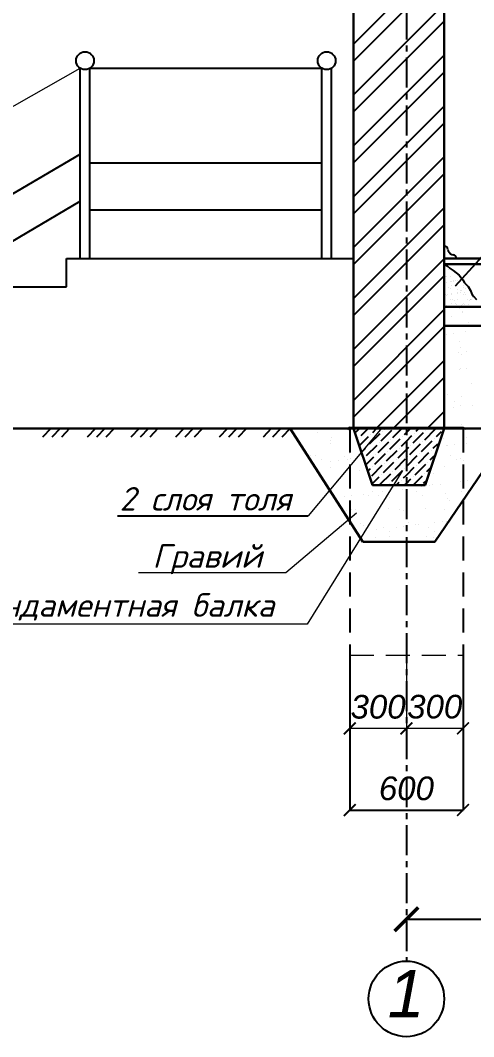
# Model space of a CAD drawing. Header units: millimetres. Extents: x 84778 to 227326, y -44398 to 146312.
# Drawn here: x 178962 to 183764, y -15840 to -5079 of the extents above; entities that cross this region are included whole.
import ezdxf

# ---------------------------------------------------------------- set-up
doc = ezdxf.new("R2010")
doc.units = ezdxf.units.MM
doc.header["$LTSCALE"] = 10
doc.linetypes.add('CENTER', pattern=[50.8, 31.75, -6.35, 6.35, -6.35])
doc.linetypes.add('DASHED', pattern=[19.05, 12.7, -6.35])
for name, color, linetype in [('Осевая', 7, 'CENTER'), ('Пунктир', 7, 'DASHED'), ('Размерная', 7, 'Continuous'), ('Текст', 7, 'Continuous'), ('Штриховка', 7, 'DASHED')]:
    doc.layers.add(name, color=color, linetype=linetype)
for name, color, linetype, lineweight in [('Основная', 7, 'Continuous', 30), ('основной', 7, 'Continuous', 30), ('Тонкая', 7, 'Continuous', 25)]:
    doc.layers.add(name, color=color, linetype=linetype, lineweight=lineweight)
doc.styles.add('Isocpeur', font='isocpeui.ttf')
doc.styles.add('STIL 888', font='ARIALI.TTF')

# ---------------------------------------------------------------- blocks, each defined once
blk = doc.blocks.new('_ArchTick')
at = {"color": 0, "linetype": 'ByBlock', "const_width": 0.15}
blk.add_lwpolyline([(-0.5, -0.5), (0.5, 0.5)], dxfattribs=at)

msp = doc.modelspace()

# ---------------------------------------------------------------- hatches: boundary and pattern name
at = {"layer": 'Тонкая', "linetype": 'DASHED', "ltscale": 1000}
h = msp.add_hatch(color=256, dxfattribs=at)
h.paths.add_polyline_path([(183651.6, -9389.4), (182451.6, -9389.4), (182451.6, -9401.4), (183651.6, -9401.4)])
h.paths.add_polyline_path([(182451.6, -9389.4), (182433.2, -9399.9), (182438.9, -9409.8), (182451.6, -9401.4)])
h.paths.add_polyline_path([(183672.3, -9399), (183651.6, -9389.4), (183651.6, -9401.4), (183666.7, -9411)])

# ---------------------------------------------------------------- linework, layer by layer
at = {"lineweight": -2}
msp.add_line((183503.1, -7533), (183520.1, -7549.9), dxfattribs=at)
at = {"lineweight": 20}
msp.add_line((182796.4, -9389.4), (182010.3, -10326.3), dxfattribs=at)
at = {"lineweight": -2}
for centre, start, end in [((183451.6, -7509.4), 3.37319, 90), ((183531.4, -7504.7), 183.37319, 225), ((183548.4, -7521.6), 225, 265.70355), ((183542.4, -7601.4), 0, 85.70355)]:
    msp.add_arc(centre, 40, start, end, dxfattribs=at)
at = {"layer": 'Осевая'}
msp.add_line((183051.6, 3163.7), (183051.6, -15039.6), dxfattribs=at)
at = {"layer": 'Основная', "ltscale": 50}
for p, q in [((183451.6, -7601.4), (189451.6, -7601.4)), ((183451.6, -8113.1), (188491.6, -8113.7)), ((183451.6, -8313.1), (188491.6, -8313.7)), ((182451.6, -9401.4), (183651.6, -9401.4))]:
    msp.add_line(p, q, dxfattribs=at)
at = {"layer": 'Основная', "linetype": 'Continuous', "ltscale": 1000}
for p, q in [((182491.6, -9401.4), (182691.6, -10001.4)), ((183451.6, -9401.4), (182491.6, -9401.4)), ((183251.6, -10001.4), (183451.6, -9401.4)), ((182691.6, -10001.4), (183251.6, -10001.4))]:
    msp.add_line(p, q, dxfattribs=at)
at = {"layer": 'основной', "ltscale": 50}
for p, q in [((182491.6, -9401.4), (182491.6, -1581.4)), ((183451.6, -9401.4), (183451.6, -2201.4)), ((183451.6, -7661.4), (188491.6, -7661.4)), ((183651.6, -9401.4), (189651.6, -9401.4))]:
    msp.add_line(p, q, dxfattribs=at)
at = {"layer": 'основной', "linetype": 'Continuous', "lineweight": 30, "ltscale": 1000}
for p, q in [((174907.5, -9401.4), (182451.6, -9401.4)), ((182591.6, -10601.4), (181820.3, -9401.4)), ((183351.6, -10601.4), (184166.6, -9401.4)), ((182591.6, -10601.4), (183351.6, -10601.4))]:
    msp.add_line(p, q, dxfattribs=at)
at = {"layer": 'основной', "linetype": 'Continuous', "lineweight": 0, "ltscale": 1000}
for p, q in [((181820.3, -9401.4), (182491.6, -9401.4)), ((182591.6, -10601.4), (181820.3, -9401.4)), ((182491.6, -9401.4), (182691.6, -10001.4)), ((183251.6, -10001.4), (183451.6, -9401.4)), ((184166.6, -9401.4), (183351.6, -10601.4)), ((183451.6, -9401.4), (184166.6, -9401.4)), ((182691.6, -10001.4), (183251.6, -10001.4)), ((183351.6, -10601.4), (182591.6, -10601.4))]:
    msp.add_line(p, q, dxfattribs=at)
at = {"layer": 'Пунктир', "linetype": 'DASHED', "ltscale": 2}
for p, q in [((182451.6, -9401.4), (182451.6, -11801.4)), ((183651.6, -9401.4), (183651.6, -11801.4))]:
    msp.add_line(p, q, dxfattribs=at)
at = {"layer": 'Пунктир', "linetype": 'DASHED', "lineweight": 0, "ltscale": 2}
msp.add_line((182451.6, -11801.4), (183651.6, -11801.4), dxfattribs=at)
at = {"layer": 'Размерная', "linetype": 'Continuous', "lineweight": 0, "ltscale": 1000}
for p, q in [((182451.6, -11802), (182451.6, -12577.5)), ((183051.6, -12576.3), (182451.6, -12576.3)), ((183051.6, -12877.2), (183051.6, -12575))]:
    msp.add_line(p, q, dxfattribs=at)
at = {"layer": 'Размерная', "linetype": 'ByBlock', "ltscale": 1000}
for p, q in [((182451.6, -11802), (182451.6, -13441.2)), ((183651.6, -11802), (183651.6, -13441.2)), ((182451.6, -13439.9), (183651.6, -13439.9))]:
    msp.add_line(p, q, dxfattribs=at)
at = {"layer": 'Размерная', "linetype": 'ByBlock', "lineweight": 0, "ltscale": 1000}
for p, q in [((183051.6, -11809.3), (183051.6, -12576)), ((183651.6, -11809.3), (183651.6, -12576)), ((183051.6, -12574.7), (183651.6, -12574.7))]:
    msp.add_line(p, q, dxfattribs=at)
at = {"layer": 'Размерная', "linetype": 'Continuous', "ltscale": 1000}
for p, q in [((183051.6, -14594.2), (183051.6, -14593)), ((183051.6, -14595.5), (204651.6, -14595.5))]:
    msp.add_line(p, q, dxfattribs=at)
at = {"layer": 'Тонкая', "ltscale": 1000}
for p, q in [((182491.6, -5330.7), (183451.6, -4370.7)), ((182491.6, -5510.3), (183451.6, -4550.3)), ((182491.6, -5869.5), (183451.6, -4909.5)), ((182491.6, -6049.1), (183451.6, -5089.1)), ((182491.6, -6408.4), (183451.6, -5448.4)), ((182491.6, -6588), (183451.6, -5628)), ((182491.6, -6947.2), (183451.6, -5987.2)), ((182491.6, -7126.8), (183451.6, -6166.8)), ((182491.6, -7486), (183451.6, -6526)), ((182491.6, -7665.6), (183451.6, -6705.6)), ((182491.6, -8024.8), (183451.6, -7064.8)), ((182491.6, -8204.4), (183451.6, -7244.4)), ((179451.6, -7901.4), (179451.6, -7601.4)), ((179451.6, -7601.4), (182491.6, -7601.4)), ((182491.6, -8563.6), (183451.6, -7603.6)), ((182491.6, -8743.2), (183451.6, -7783.2)), ((178851.6, -7901.4), (179451.6, -7901.4)), ((182491.6, -9102.4), (183451.6, -8142.4)), ((182491.6, -9282), (183451.6, -8322)), ((182743.4, -9389.4), (183451.6, -8681.2)), ((182923, -9389.4), (183451.6, -8860.9)), ((183282.2, -9389.4), (183451.6, -9220.1))]:
    msp.add_line(p, q, dxfattribs=at)
at = {"layer": 'Тонкая', "linetype": 'Continuous', "lineweight": 0, "ltscale": 1000}
for p, q in [((178007.3, -6487.1), (179597.5, -5587.1)), ((183009.7, -9845.3), (182001.5, -11473.6)), ((182523.5, -10296.9), (181775.9, -10928.5)), ((181775.9, -10928.5), (180214.2, -10928.5)), ((182001.5, -11473.6), (178341.2, -11473.6))]:
    msp.add_line(p, q, dxfattribs=at)
at = {"layer": 'Тонкая', "linetype": 'Continuous', "ltscale": 1000}
for p, q in [((179597.5, -7601.4), (179597.5, -5587.1)), ((179697.5, -5587.1), (182157.1, -5587.1)), ((179697.5, -7601.4), (179697.5, -5587.1)), ((182157.1, -7601.4), (182157.1, -5587.1)), ((182257.1, -7601.4), (182257.1, -5587.1)), ((178007.3, -7428.4), (179597.5, -6494.7)), ((179697.5, -6587.1), (182157.1, -6587.1)), ((178007.3, -7928.4), (179597.5, -6994.7)), ((179697.5, -7087.1), (182157.1, -7087.1)), ((183451.6, -7661.4), (183484.2, -7678.2)), ((183484.2, -7678.2), (183516.5, -7706.1)), ((183516.5, -7706.1), (183548.2, -7727.2)), ((183548.2, -7727.2), (183580, -7751)), ((183580, -7751), (183609.1, -7777.5)), ((183609.1, -7777.5), (183609.1, -7777.5)), ((183609.1, -7777.5), (183648.8, -7827.7)), ((183648.8, -7827.7), (183667.4, -7856.8)), ((183667.4, -7856.8), (183667.4, -7856.8)), ((183667.4, -7856.8), (183707.4, -7897.1)), ((183707.4, -7897.1), (183707.4, -7897.1)), ((183707.4, -7897.1), (183731.2, -7939.4)), ((183731.2, -7939.4), (183741.8, -7968.5)), ((183741.8, -7968.5), (183741.8, -7968.5)), ((183741.8, -7968.5), (183755.1, -8000.3)), ((183755.1, -8000.3), (183755.1, -8000.3)), ((183755.1, -8000.3), (183763, -8000.3)), ((183763, -8000.3), (183794.8, -8034.7)), ((183551.4, -8392.8), (183551.4, -8392.8)), ((183675.3, -8376.5), (183675.3, -8376.5)), ((183455.5, -8452.5), (183455.5, -8452.5)), ((183472.1, -8403.3), (183472.1, -8403.3)), ((183610.9, -8475), (183610.9, -8475)), ((183607.2, -8591.5), (183607.2, -8591.5)), ((183619.4, -8539.4), (183619.4, -8539.4)), ((183683.6, -8580.4), (183683.6, -8580.4)), ((183635.3, -8617.2), (183635.3, -8617.2)), ((183612.6, -8779.4), (183612.6, -8779.4)), ((183620.5, -8768.6), (183620.5, -8768.6)), ((183691.9, -8768.9), (183691.9, -8768.9)), ((183742.4, -8921), (183742.4, -8921)), ((183461.4, -9011.5), (183461.4, -9011.5)), ((183489.5, -9037.2), (183489.5, -9037.2)), ((183563.5, -9110.2), (183563.5, -9110.2)), ((183630.1, -9062.3), (183630.1, -9062.3)), ((183546.1, -9182.7), (183546.1, -9182.7)), ((183622.1, -9158.7), (183622.1, -9158.7)), ((183753.1, -9155.4), (183753.1, -9155.4)), ((183455.2, -9344.5), (183455.2, -9344.5)), ((183639.7, -9355.9), (183639.7, -9355.9))]:
    msp.add_line(p, q, dxfattribs=at)
at = {"layer": 'Тонкая', "linetype": 'DASHED', "ltscale": 1000}
for p, q in [((183607, -8113.1), (183615.8, -8119)), ((183615.7, -8118.9), (183617.7, -8113.1)), ((183644.6, -8162.4), (183644.6, -8162.4)), ((183645.2, -8177.7), (183645.2, -8177.7)), ((183527.9, -8217.5), (183527.9, -8217.5)), ((183705.3, -8275), (183705.3, -8275)), ((182451.6, -9389.4), (182433.2, -9399.9)), ((182433.2, -9399.9), (182438.9, -9409.8)), ((182438.9, -9409.8), (182451.6, -9401.4)), ((182451.6, -9389.4), (183651.6, -9389.4)), ((182451.6, -9401.4), (182451.6, -9389.4)), ((183651.6, -9401.4), (182451.6, -9401.4)), ((183651.6, -9389.4), (183672.3, -9399)), ((183651.6, -9389.4), (183651.6, -9401.4)), ((183666.7, -9411), (183651.6, -9401.4)), ((183672.3, -9399), (183666.7, -9411))]:
    msp.add_line(p, q, dxfattribs=at)
at = {"layer": 'Тонкая', "linetype": 'ByBlock', "ltscale": 1000}
msp.add_line((174907.5, -9401.4), (182491.6, -9401.4), dxfattribs=at)
at = {"layer": 'Тонкая'}
msp.add_line((179993, -10326.3), (182010.3, -10326.3), dxfattribs=at)
at = {"layer": 'Тонкая', "ltscale": 1000}
msp.add_lwpolyline([(183571.8, -7889.7), (184322, -7062.8), (187037.5, -7062.8)], dxfattribs=at)
at = {"layer": 'Тонкая', "linetype": 'Continuous', "ltscale": 1000}
for centre in [(179647.5, -5506.7), (182207.1, -5506.7)]:
    msp.add_circle(centre, 94.7, dxfattribs=at)
at = {"layer": 'Тонкая', "ltscale": 50}
msp.add_circle((183051.6, -15439.6), 400, dxfattribs=at)
at = {"layer": 'Штриховка', "linetype": 'Continuous', "ltscale": 1000}
for p, q in [((183501, -7715.5), (183501, -7715.5)), ((183513.9, -7711.5), (183513.9, -7711.5)), ((183453, -7840.7), (183453, -7840.7)), ((183456.4, -7775.9), (183456.4, -7775.9)), ((183467.7, -7794.3), (183467.7, -7794.3)), ((183477.8, -7789.5), (183477.8, -7789.5)), ((183478.9, -7849.9), (183478.9, -7849.9)), ((183518.3, -7840.7), (183518.3, -7840.7)), ((183521.5, -7788.1), (183521.5, -7788.1)), ((183527.6, -7849.2), (183527.6, -7849.2)), ((183547.9, -7840.9), (183547.9, -7840.9)), ((183554.9, -7838.7), (183554.9, -7838.7)), ((183574.3, -7837.4), (183574.3, -7837.4)), ((183590.2, -7835.7), (183590.2, -7835.7)), ((183615.6, -7831.9), (183615.6, -7831.9)), ((183456.2, -7938.5), (183456.2, -7938.5)), ((183497.4, -7903.1), (183497.4, -7903.1)), ((183518.8, -7916.7), (183518.8, -7916.7)), ((183524.7, -7886), (183524.7, -7886)), ((183571.8, -7889.7), (183571.8, -7889.7)), ((183593.4, -7933.6), (183593.4, -7933.6)), ((183621.1, -7962.7), (183621.1, -7962.7)), ((183622.4, -7936.1), (183622.4, -7936.1)), ((183631.8, -7944.7), (183631.8, -7944.7)), ((183654.6, -7886.6), (183654.6, -7886.6)), ((183655.6, -7902.8), (183655.6, -7902.8)), ((183662.4, -7957.3), (183662.4, -7957.3)), ((183677, -7916.5), (183677, -7916.5)), ((183457.9, -7984.2), (183457.9, -7984.2)), ((183459.4, -8036.4), (183459.4, -8036.4)), ((183469.7, -7980.7), (183469.7, -7980.7)), ((183479.1, -7989.2), (183479.1, -7989.2)), ((183484.4, -7980.7), (183484.4, -7980.7)), ((183523.2, -8029.7), (183523.2, -8029.7)), ((183525.7, -7975.3), (183525.7, -7975.3)), ((183527.9, -7983.9), (183527.9, -7983.9)), ((183538.4, -8030.3), (183538.4, -8030.3)), ((183559.8, -8043.9), (183559.8, -8043.9)), ((183594.7, -7966.2), (183594.7, -7966.2)), ((183595.9, -7965.9), (183595.9, -7965.9)), ((183596.6, -8031.5), (183596.6, -8031.5)), ((183657.8, -7984.5), (183657.8, -7984.5)), ((183676, -7985.2), (183676, -7985.2)), ((183696.6, -8030), (183696.6, -8030)), ((183718, -8043.7), (183718, -8043.7)), ((183726.5, -8031.5), (183726.5, -8031.5)), ((183729.5, -8029.8), (183729.5, -8029.8)), ((183735.9, -8040.1), (183735.9, -8040.1)), ((183478.8, -8093.4), (183478.8, -8093.4)), ((183504.8, -8109.6), (183504.8, -8109.6)), ((183531.1, -8081.7), (183531.1, -8081.7)), ((183531.2, -8106.1), (183531.2, -8106.1)), ((183572.5, -8100.7), (183572.5, -8100.7)), ((183573.8, -8076.1), (183573.8, -8076.1)), ((183583.2, -8084.7), (183583.2, -8084.7)), ((183637, -8093.1), (183637, -8093.1)), ((183641.5, -8091.6), (183641.5, -8091.6)), ((183661, -8082.4), (183661, -8082.4)), ((183668, -8088.1), (183668, -8088.1)), ((183709.3, -8082.7), (183709.3, -8082.7)), ((182521.2, -9435.8), (182555.6, -9401.4)), ((182571.9, -9474.8), (182645.4, -9401.4)), ((182661.7, -9564.7), (182774, -9452.4)), ((182673, -9463.6), (182673, -9463.6)), ((182695.4, -9441.2), (182735.2, -9401.4)), ((182785.2, -9531), (182897.5, -9418.7)), ((182796.4, -9429.9), (182796.4, -9429.9)), ((182818.9, -9407.5), (182825, -9401.4)), ((182908.7, -9497.3), (183004.6, -9401.4)), ((183032.2, -9463.6), (183051.6, -9444.2)), ((183051.6, -9444.2), (183094.4, -9401.4)), ((183122, -9553.4), (183234.2, -9441.2)), ((183133.2, -9452.4), (183133.2, -9452.4)), ((183155.7, -9429.9), (183184.2, -9401.4)), ((183245.5, -9519.7), (183357.7, -9407.5)), ((183256.7, -9418.7), (183256.7, -9418.7)), ((183368.9, -9486.1), (183422.1, -9432.9)), ((182549.5, -9497.3), (182549.5, -9497.3)), ((182562.8, -9573.8), (182650.5, -9486.1)), ((182628.1, -9688.1), (182740.3, -9575.9)), ((182751.5, -9654.5), (182863.8, -9542.2)), ((182762.8, -9553.4), (182762.8, -9553.4)), ((182875, -9620.8), (182987.3, -9508.5)), ((182886.2, -9519.7), (182886.2, -9519.7)), ((182998.5, -9587.1), (183051.6, -9534)), ((183009.7, -9486.1), (183009.7, -9486.1)), ((183051.6, -9534), (183110.8, -9474.8)), ((183088.3, -9676.9), (183200.6, -9564.7)), ((183099.5, -9575.9), (183099.5, -9575.9)), ((183211.8, -9643.2), (183324, -9531)), ((183223, -9542.2), (183223, -9542.2)), ((183335.3, -9609.6), (183383.6, -9561.2)), ((183346.5, -9508.5), (183346.5, -9508.5)), ((182583.5, -9642.9), (182616.8, -9609.6)), ((182639.3, -9587.1), (182639.3, -9587.1)), ((182717.9, -9777.9), (182830.1, -9665.7)), ((182729.1, -9676.9), (182729.1, -9676.9)), ((182841.3, -9744.3), (182953.6, -9632)), ((182852.6, -9643.2), (182852.6, -9643.2)), ((182964.8, -9710.6), (183051.6, -9623.8)), ((182976.1, -9609.6), (182976.1, -9609.6)), ((183051.6, -9623.8), (183077.1, -9598.3)), ((183178.1, -9766.7), (183290.4, -9654.5)), ((183189.3, -9665.7), (183189.3, -9665.7)), ((183312.8, -9632), (183312.8, -9632)), ((182605.6, -9710.6), (182605.6, -9710.6)), ((182625.1, -9780.9), (182706.6, -9699.4)), ((182684.2, -9901.4), (182796.4, -9789.2)), ((182807.7, -9867.7), (182919.9, -9755.5)), ((182818.9, -9766.7), (182818.9, -9766.7)), ((182931.1, -9834.1), (183043.4, -9721.8)), ((182942.4, -9733), (182942.4, -9733)), ((183054.6, -9800.4), (183166.9, -9688.1)), ((183065.9, -9699.4), (183065.9, -9699.4)), ((183144.4, -9890.2), (183256.7, -9777.9)), ((183155.7, -9789.2), (183155.7, -9789.2)), ((183279.1, -9755.5), (183279.1, -9755.5)), ((183301.6, -9733), (183345.1, -9689.5)), ((182645.9, -9849.9), (182673, -9822.8)), ((182695.4, -9800.4), (182695.4, -9800.4)), ((182774, -9991.2), (182886.2, -9879)), ((182785.2, -9890.2), (182785.2, -9890.2)), ((182897.5, -9957.5), (183009.7, -9845.3)), ((182908.7, -9856.5), (182908.7, -9856.5)), ((183021, -9923.9), (183051.6, -9893.3)), ((183032.2, -9822.8), (183032.2, -9822.8)), ((183051.6, -9893.3), (183133.2, -9811.6)), ((183245.5, -9879), (183245.5, -9879)), ((183267.9, -9856.5), (183306.6, -9817.8)), ((182687.5, -9987.9), (182762.8, -9912.6)), ((182875, -9980), (182875, -9980)), ((182943.4, -10001.4), (182976.1, -9968.8)), ((182998.5, -9946.3), (182998.5, -9946.3)), ((183033.2, -10001.4), (183051.6, -9983.1)), ((183051.6, -9983.1), (183099.5, -9935.1)), ((183122, -9912.6), (183122, -9912.6)), ((183123, -10001.4), (183223, -9901.4)), ((183234.2, -9980), (183268.2, -9946.1))]:
    msp.add_line(p, q, dxfattribs=at)
at = {"layer": 'Штриховка'}
for p, q in [((179284.6, -9401.4), (179191.6, -9499.1)), ((179384.6, -9401.4), (179291.6, -9499.1)), ((179484.6, -9401.4), (179391.6, -9499.1)), ((179757, -9401.4), (179664, -9499.1)), ((179857, -9401.4), (179764, -9499.1)), ((179957, -9401.4), (179864, -9499.1)), ((180220.4, -9401.4), (180127.4, -9499.1)), ((180220.4, -9401.4), (180127.4, -9499.1)), ((180320.4, -9401.4), (180227.4, -9499.1)), ((180320.4, -9401.4), (180227.4, -9499.1)), ((180420.4, -9401.4), (180327.4, -9499.1)), ((180420.4, -9401.4), (180327.4, -9499.1)), ((180692.8, -9401.4), (180599.8, -9499.1)), ((180792.8, -9401.4), (180699.8, -9499.1)), ((180892.8, -9401.4), (180799.8, -9499.1)), ((181156.2, -9401.4), (181063.2, -9499.1)), ((181256.2, -9401.4), (181163.2, -9499.1)), ((181356.2, -9401.4), (181263.2, -9499.1)), ((181620.3, -9401.4), (181527.3, -9499.1)), ((181720.3, -9401.4), (181627.3, -9499.1)), ((181820.3, -9401.4), (181727.3, -9499.1))]:
    msp.add_line(p, q, dxfattribs=at)
at = {"layer": 'Штриховка', "linetype": 'Continuous', "lineweight": 0, "ltscale": 1000}
for p, q in [((182087, -9412.7), (182087, -9412.7)), ((182115.1, -9438.5), (182115.1, -9438.5)), ((182242.8, -9524.7), (182242.8, -9524.7)), ((182247.7, -9560), (182247.7, -9560)), ((182262.8, -9494.5), (182262.8, -9494.5)), ((183443.2, -9506.7), (183443.2, -9506.7)), ((183562.7, -9575.1), (183562.7, -9575.1)), ((183686.6, -9491.9), (183686.6, -9491.9)), ((183686.6, -9558.8), (183686.6, -9558.8)), ((182037.3, -9682.4), (182037.3, -9682.4)), ((182448.9, -9667.6), (182448.9, -9667.6)), ((183476.3, -9578.7), (183476.3, -9578.7)), ((183483.4, -9585.5), (183483.4, -9585.5)), ((183649.3, -9649.6), (183649.3, -9649.6)), ((182090.2, -9687.7), (182090.2, -9687.7)), ((182154.5, -9728.7), (182154.5, -9728.7)), ((182252.7, -9747.6), (182252.7, -9747.6)), ((182332, -9737.1), (182332, -9737.1)), ((182399.4, -9699), (182399.4, -9699)), ((182427.5, -9724.7), (182427.5, -9724.7)), ((182455.9, -9720.8), (182455.9, -9720.8)), ((182564.8, -9686.9), (182564.8, -9686.9)), ((183514, -9685.2), (183514, -9685.2)), ((183578.3, -9726.1), (183578.3, -9726.1)), ((183628, -9717.7), (183628, -9717.7)), ((183656.1, -9743.4), (183656.1, -9743.4)), ((182252.4, -9818.4), (182252.4, -9818.4)), ((182385.9, -9876.1), (182385.9, -9876.1)), ((182560.1, -9846.2), (182560.1, -9846.2)), ((183335, -9874.4), (183335, -9874.4)), ((183452.8, -9800.3), (183452.8, -9800.3)), ((182458.5, -9961.3), (182458.5, -9961.3)), ((183293, -10005.2), (183293, -10005.2)), ((183330.6, -9998.7), (183330.6, -9998.7)), ((183416.9, -9988.9), (183416.9, -9988.9)), ((183623.9, -9961.6), (183623.9, -9961.6)), ((183658.9, -9943.2), (183658.9, -9943.2)), ((183703.2, -9951.2), (183703.2, -9951.2)), ((182277.6, -10110.3), (182277.6, -10110.3)), ((182472.6, -10113.2), (182472.6, -10113.2)), ((182596.5, -10096.9), (182596.5, -10096.9)), ((182651.9, -10113.9), (182651.9, -10113.9)), ((182687.9, -10068.5), (182687.9, -10068.5)), ((182739.8, -10010.9), (182739.8, -10010.9)), ((182752.2, -10109.5), (182752.2, -10109.5)), ((182803.5, -10069.6), (182803.5, -10069.6)), ((182882.8, -10059.2), (182882.8, -10059.2)), ((183006.7, -10042.9), (183006.7, -10042.9)), ((183063.5, -10099.1), (183063.5, -10099.1)), ((183162.5, -10067.6), (183162.5, -10067.6)), ((183213.7, -10015.6), (183213.7, -10015.6)), ((183226.8, -10108.6), (183226.8, -10108.6)), ((183462.4, -10094), (183462.4, -10094)), ((183637.1, -10066.8), (183637.1, -10066.8)), ((182393.2, -10123.7), (182393.2, -10123.7)), ((182872.4, -10132.4), (182872.4, -10132.4)), ((183482.2, -10137.7), (183482.2, -10137.7)), ((183510.3, -10163.4), (183510.3, -10163.4)), ((182414.3, -10266.2), (182414.3, -10266.2)), ((182468.1, -10254.9), (182468.1, -10254.9)), ((182508.9, -10257.7), (182508.9, -10257.7)), ((182867, -10249.8), (182867, -10249.8)), ((182983.5, -10256.8), (182983.5, -10256.8)), ((183024.1, -10271.4), (183024.1, -10271.4)), ((183052.2, -10297.2), (183052.2, -10297.2)), ((183256.9, -10251.7), (183256.9, -10251.7)), ((183458.1, -10256), (183458.1, -10256)), ((182566, -10405.2), (182566, -10405.2)), ((182594.1, -10430.9), (182594.1, -10430.9)), ((182661.5, -10407.5), (182661.5, -10407.5)), ((183023.3, -10435.3), (183023.3, -10435.3)), ((183073.1, -10392.7), (183073.1, -10392.7)), ((183147.2, -10419), (183147.2, -10419)), ((183184.8, -10418.6), (183184.8, -10418.6)), ((183354.2, -10391.7), (183354.2, -10391.7)), ((183433.5, -10381.3), (183433.5, -10381.3)), ((183472, -10387.6), (183472, -10387.6)), ((182533.7, -10499.7), (182533.7, -10499.7)), ((182613.1, -10489.3), (182613.1, -10489.3)), ((182737, -10473), (182737, -10473)), ((182811, -10450.1), (182811, -10450.1)), ((182875.3, -10491.1), (182875.3, -10491.1)), ((182876.6, -10543.5), (182876.6, -10543.5)), ((182944, -10445.7), (182944, -10445.7)), ((183266.5, -10545.3), (183266.5, -10545.3)), ((183285.6, -10449.3), (183285.6, -10449.3)), ((183349.8, -10490.2), (183349.8, -10490.2)), ((182726.7, -10552.4), (182726.7, -10552.4)), ((183336.5, -10557.6), (183336.5, -10557.6))]:
    msp.add_line(p, q, dxfattribs=at)

# ---------------------------------------------------------------- block references
at = {"layer": 'Размерная', "linetype": 'Continuous', "lineweight": 0, "ltscale": 1000, "xscale": 125, "yscale": 125, "zscale": 125, "rotation": 180}
msp.add_blockref('_ArchTick', (182451.6, -12576.3), dxfattribs=at)
at = {"layer": 'Размерная', "linetype": 'ByBlock', "lineweight": 0, "ltscale": 1000, "xscale": 125, "yscale": 125, "zscale": 125, "rotation": 180}
msp.add_blockref('_ArchTick', (183051.6, -12574.7), dxfattribs=at)
at = {"layer": 'Размерная', "linetype": 'Continuous', "lineweight": 0, "ltscale": 1000, "xscale": 125, "yscale": 125, "zscale": 125}
msp.add_blockref('_ArchTick', (183051.6, -12576.3), dxfattribs=at)
at = {"layer": 'Размерная', "linetype": 'ByBlock', "lineweight": 0, "ltscale": 1000, "xscale": 125, "yscale": 125, "zscale": 125}
msp.add_blockref('_ArchTick', (183651.6, -12574.7), dxfattribs=at)
at = {"layer": 'Размерная', "linetype": 'ByBlock', "ltscale": 1000, "xscale": 125, "yscale": 125, "zscale": 125, "rotation": 180}
msp.add_blockref('_ArchTick', (182451.6, -13439.9), dxfattribs=at)
at = {"layer": 'Размерная', "linetype": 'ByBlock', "ltscale": 1000, "xscale": 125, "yscale": 125, "zscale": 125}
msp.add_blockref('_ArchTick', (183651.6, -13439.9), dxfattribs=at)
at = {"layer": 'Размерная', "linetype": 'Continuous', "ltscale": 1000, "xscale": 250, "yscale": 250, "zscale": 250, "rotation": 180}
msp.add_blockref('_ArchTick', (183051.6, -14595.5), dxfattribs=at)

# ---------------------------------------------------------------- texts
at = {"layer": 'Размерная', "linetype": 'Continuous', "lineweight": 0, "ltscale": 1000, "insert": (182751.6, -12348.6), "char_height": 250, "attachment_point": 5, "style": 'STIL 888'}
msp.add_mtext('300', dxfattribs=at)
at = {"layer": 'Размерная', "linetype": 'ByBlock', "lineweight": 0, "ltscale": 1000, "insert": (183351.6, -12347.1), "char_height": 250, "attachment_point": 5, "style": 'STIL 888'}
msp.add_mtext('300', dxfattribs=at)
at = {"layer": 'Размерная', "linetype": 'ByBlock', "ltscale": 1000, "insert": (183051.6, -13212.3), "char_height": 250, "attachment_point": 5, "style": 'STIL 888'}
msp.add_mtext('600', dxfattribs=at)
at = {"layer": 'Текст', "ltscale": 50, "style": 'STIL 888'}
msp.add_text('1', height=500, dxfattribs=at).set_placement((182853.4, -15633.4))
at = {"layer": 'Тонкая', "style": 'Isocpeur'}
msp.add_text('2 слоя толя', height=250, dxfattribs=at).set_placement((180013.5, -10270.1))
at = {"layer": 'Тонкая', "linetype": 'Continuous', "lineweight": 0, "ltscale": 1000, "style": 'Isocpeur'}
for s, p in [('Гравий', (180361.6, -10875.1)), ('Фундаментная балка', (178370.2, -11394.4))]:
    msp.add_text(s, height=250, dxfattribs=at).set_placement(p)

doc.saveas('drawing.dxf')
